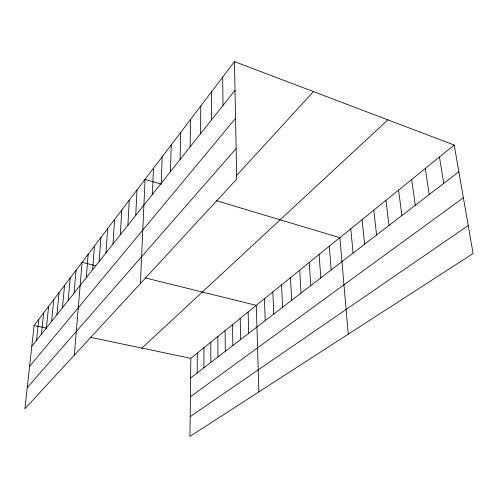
<?xml version="1.0" encoding="UTF-8"?>
<svg xmlns="http://www.w3.org/2000/svg" width="498" height="498" viewBox="0 0 498 498"><rect width="100%" height="100%" fill="white"/><g stroke="black" fill="none" stroke-linecap="round" stroke-linejoin="round"><path stroke-width="0.75" d="M203.9 367.761L203.968 347.735M200.594 133.657L200.769 105.981M197.171 372.94L197.314 353.126M454.201 145.055L190.84 358.367L189.956 436.397L473.1 253.526L454.201 145.055L234.465 61.603L34.094 325.499L24.9 408.79L236.706 179.099L234.465 61.603M190.124 146.854L190.491 119.514M180.095 159.491L180.65 132.48M170.484 171.598L171.206 144.912M161.265 183.214L162.143 156.851M152.419 194.363L153.434 168.318M140.424 283.511L145.061 179.348L161.333 184.216M135.742 215.379L137.006 189.956M127.874 225.289L129.25 200.171M120.298 234.838L121.773 210.019M113.002 244.032L114.571 219.506M105.962 252.903L107.618 228.669M99.17 261.462L100.901 237.509M92.616 269.723L94.415 246.049M86.279 277.703L88.146 254.31M74.333 355.186L82.083 262.29L95.504 265.608M74.053 293.11L76.045 270.252M68.158 300.537L70.199 277.946M62.455 307.727L64.541 285.398M56.934 314.686L59.063 292.612M51.587 321.422L53.759 299.597M46.407 327.945L48.617 306.37M41.384 334.276L43.631 312.943M36.516 340.408L38.788 319.311M31.791 346.365L235.012 90.294M29.575 366.441L235.548 118.362M27.234 387.662L236.12 148.529M236.245 175.869L313.441 91.595M141.905 348.108L387.874 119.862M190.616 377.976L458.851 171.76M190.404 396.806L463.383 197.75M190.18 416.664L468.22 225.532M34.094 325.499L46.563 328.114M90.2 337.264L190.84 358.367M145.391 277.946L256.283 305.361L258.879 391.882M216.331 200.688L339.854 237.671L348.264 334.152M439.454 156.995L443.737 183.376M425.292 168.467L429.232 194.531M411.672 179.498L415.295 205.244M398.574 190.112L401.892 215.547M385.956 200.327L388.994 225.463M373.799 210.175L376.575 235.012M362.077 219.668L364.611 244.207M350.766 228.831L353.076 253.077M329.303 246.217L331.189 269.904M319.106 254.472L320.805 277.884M309.252 262.458L310.771 285.603M299.709 270.19L301.06 293.067M290.471 277.672L291.666 300.294M281.519 284.918L282.565 307.285M272.848 291.946L273.757 314.057M264.438 298.756L265.216 320.625M248.129 311.966L248.658 333.355M240.217 318.371L240.634 339.524M232.541 324.59L232.846 345.506M222.718 77.072L223.004 105.42M225.084 330.628L225.295 351.32M217.844 336.492L217.956 356.96M211.501 91.85L211.544 119.862M210.81 342.194L210.828 362.438"/></g></svg>
